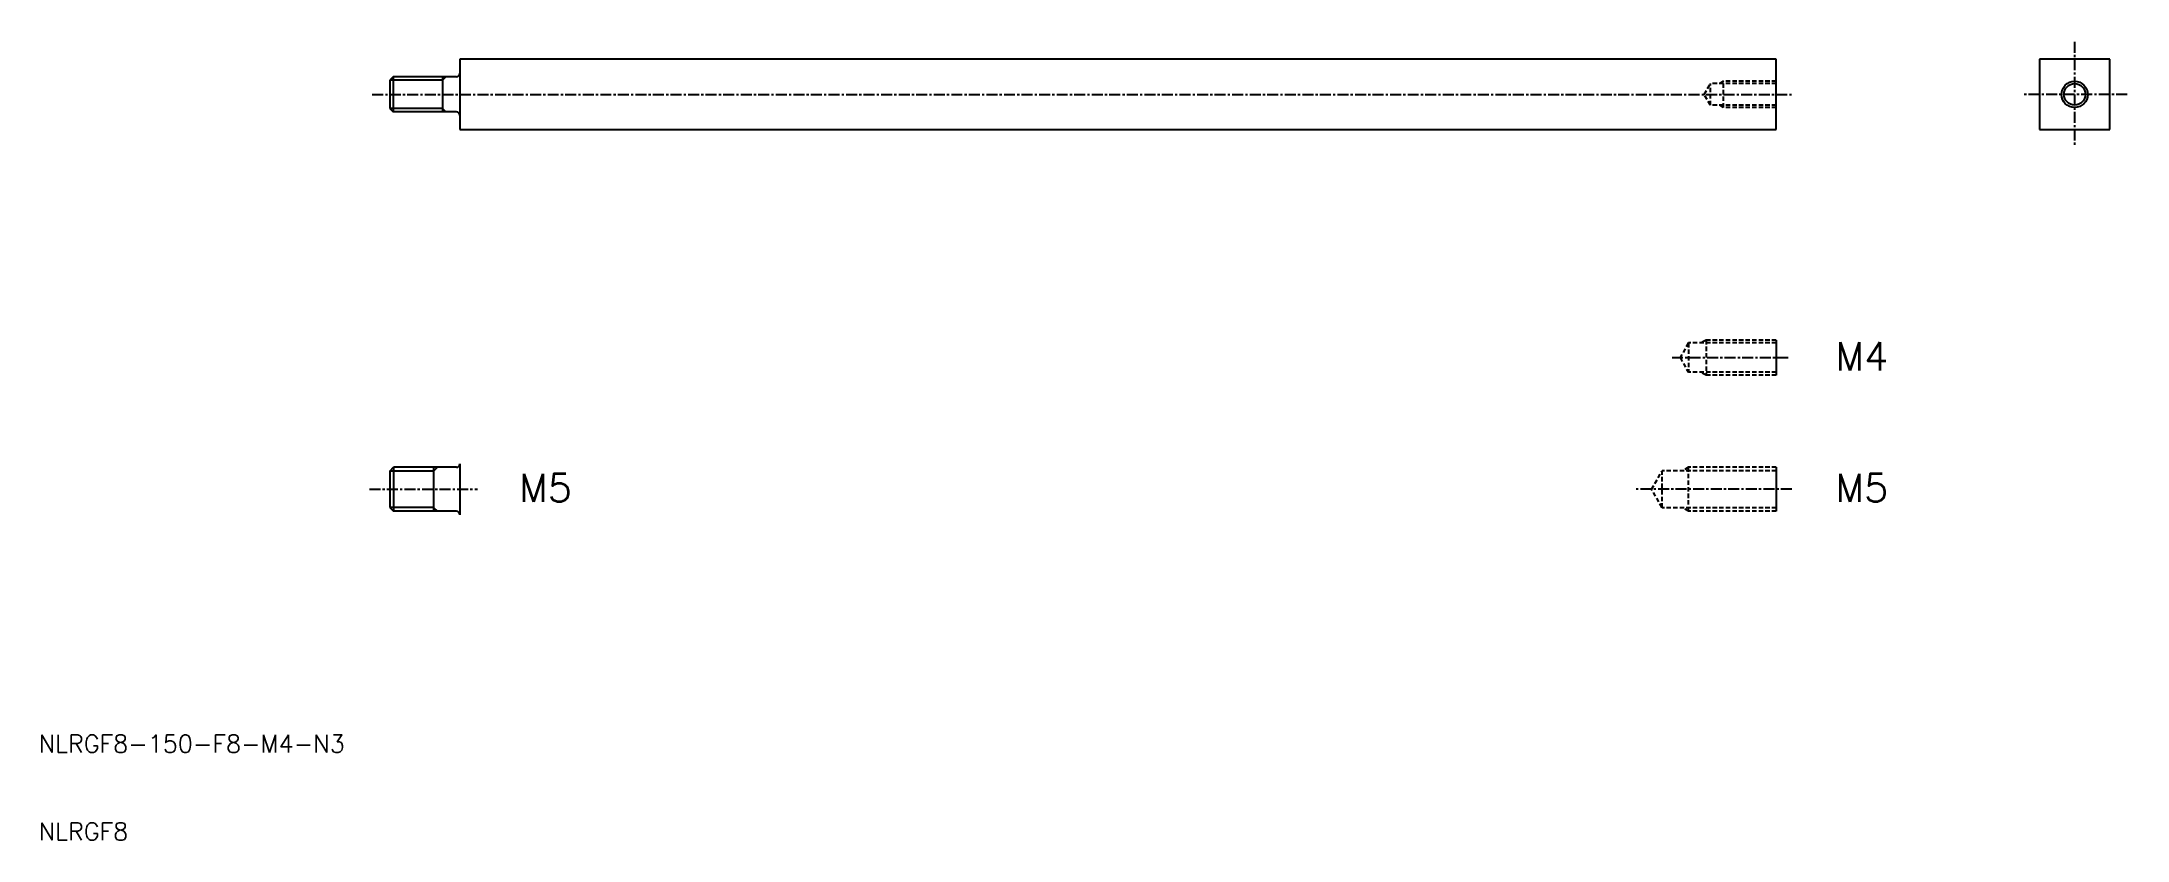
# Model space of a CAD drawing. Extents: x 10 to 248, y 10 to 101.
import ezdxf

# ---------------------------------------------------------------- set-up
doc = ezdxf.new("R2010")
doc.units = 0
doc.linetypes.add('CENTER', pattern=[2, 1.25, -0.25, 0.25, -0.25])
doc.linetypes.add('DASHED', pattern=[0.75, 0.5, -0.25])
doc.layers.get('0').update_dxf_attribs({"linetype": 'CONTINUOUS'})
doc.layers.add('CENTER', color=1, linetype='CENTER')
doc.styles.get("Standard").update_dxf_attribs({"font": 'txt.shx'})

msp = doc.modelspace()

# ---------------------------------------------------------------- linework, layer by layer
at = {"color": 7, "linetype": 'CONTINUOUS'}
for p, q in [((208, 99), (58, 99)), ((58, 99), (58, 91)), ((208, 91), (208, 99)), ((246, 99), (238, 99)), ((238, 99), (238, 91)), ((246, 91), (246, 99)), ((50.38, 97), (50, 96.62)), ((50, 96.62), (50, 93.38)), ((57.6, 97), (50.38, 97)), ((50.38, 97), (50.38, 93)), ((56, 97), (56, 93)), ((50, 93.38), (50.38, 93)), ((57.6, 93), (50.38, 93)), ((58, 91), (208, 91)), ((238, 91), (246, 91)), ((208, 67), (208, 63)), ((50, 52.07), (50.43, 52.5)), ((57.6, 52.5), (50.43, 52.5)), ((50.43, 52.5), (50.43, 47.5)), ((55, 52.5), (55, 47.5)), ((58, 52.9), (58, 47.1)), ((208, 52.5), (208, 47.5)), ((50, 52.07), (50, 47.93)), ((50, 47.93), (50.43, 47.5)), ((57.6, 47.5), (50.43, 47.5))]:
    msp.add_line(p, q, dxfattribs=at)
at = {"color": 3, "linetype": 'CONTINUOUS'}
for p, q in [((56, 96.62), (50, 96.62)), ((56.38, 97), (56, 96.62)), ((56, 93.38), (50, 93.38)), ((56, 93.38), (56.38, 93)), ((55, 52.07), (55.43, 52.5)), ((55, 52.07), (50, 52.07)), ((55, 47.93), (50, 47.93)), ((55, 47.93), (55.43, 47.5))]:
    msp.add_line(p, q, dxfattribs=at)
at = {"color": 3, "linetype": 'DASHED'}
for p, q in [((199.79, 95), (200.5, 96.24)), ((208, 96.24), (200.5, 96.24)), ((200.5, 93.76), (200.5, 96.24)), ((202, 96.5), (201.55, 96.24)), ((208, 96.5), (202, 96.5)), ((202, 93.5), (202, 96.5)), ((200.5, 93.76), (199.79, 95)), ((208, 93.76), (200.5, 93.76)), ((202, 93.5), (201.55, 93.76)), ((208, 93.5), (202, 93.5)), ((198, 66.67), (197.04, 65)), ((198, 66.67), (198, 63.33)), ((208, 66.67), (198, 66.67)), ((200, 67), (199.42, 66.67)), ((200, 67), (200, 63)), ((208, 67), (200, 67)), ((197.04, 65), (198, 63.33)), ((208, 63.33), (198, 63.33)), ((200, 63), (199.42, 63.33)), ((208, 63), (200, 63)), ((198, 52.5), (197.31, 52.1)), ((208, 52.5), (198, 52.5)), ((198, 47.5), (198, 52.5)), ((193.79, 50), (195, 52.1)), ((195, 47.9), (193.79, 50)), ((208, 52.1), (195, 52.1)), ((195, 47.9), (195, 52.1)), ((208, 47.9), (195, 47.9)), ((198, 47.5), (197.31, 47.9)), ((208, 47.5), (198, 47.5))]:
    msp.add_line(p, q, dxfattribs=at)
at = {"color": 3, "linetype": 'CONTINUOUS'}
msp.add_circle((242, 95), 1.5, dxfattribs=at)
at = {"color": 7, "linetype": 'CONTINUOUS'}
msp.add_circle((242, 95), 1.23, dxfattribs=at)
for centre, start, end in [((57.6, 97.4), 270, 0), ((57.6, 92.6), 0, 90), ((57.6, 52.9), 270, 0), ((57.6, 47.1), 0, 90)]:
    msp.add_arc(centre, 0.4, start, end, dxfattribs=at)
at = {"layer": 'CENTER', "color": 1, "linetype": 'CENTER'}
for p, q in [((242, 101), (242, 89)), ((48, 95), (210, 95)), ((248, 95), (236, 95)), ((196.12, 65), (209.34, 65)), ((47.68, 50), (60, 50)), ((209.78, 50), (192.03, 50))]:
    msp.add_line(p, q, dxfattribs=at)

# ---------------------------------------------------------------- texts
at = {"color": 7, "linetype": 'CONTINUOUS'}
for s, height, p in [('M4', 3.2, (214.72, 63.55)), ('M5', 3.2, (64.72, 48.55)), ('M5', 3.2, (214.72, 48.55)), ('NLRGF8-150-F8-M4-N3', 2, (10, 20)), ('NLRGF8', 2, (10, 10))]:
    msp.add_text(s, height=height, dxfattribs=at).set_placement(p)

doc.saveas('drawing.dxf')
